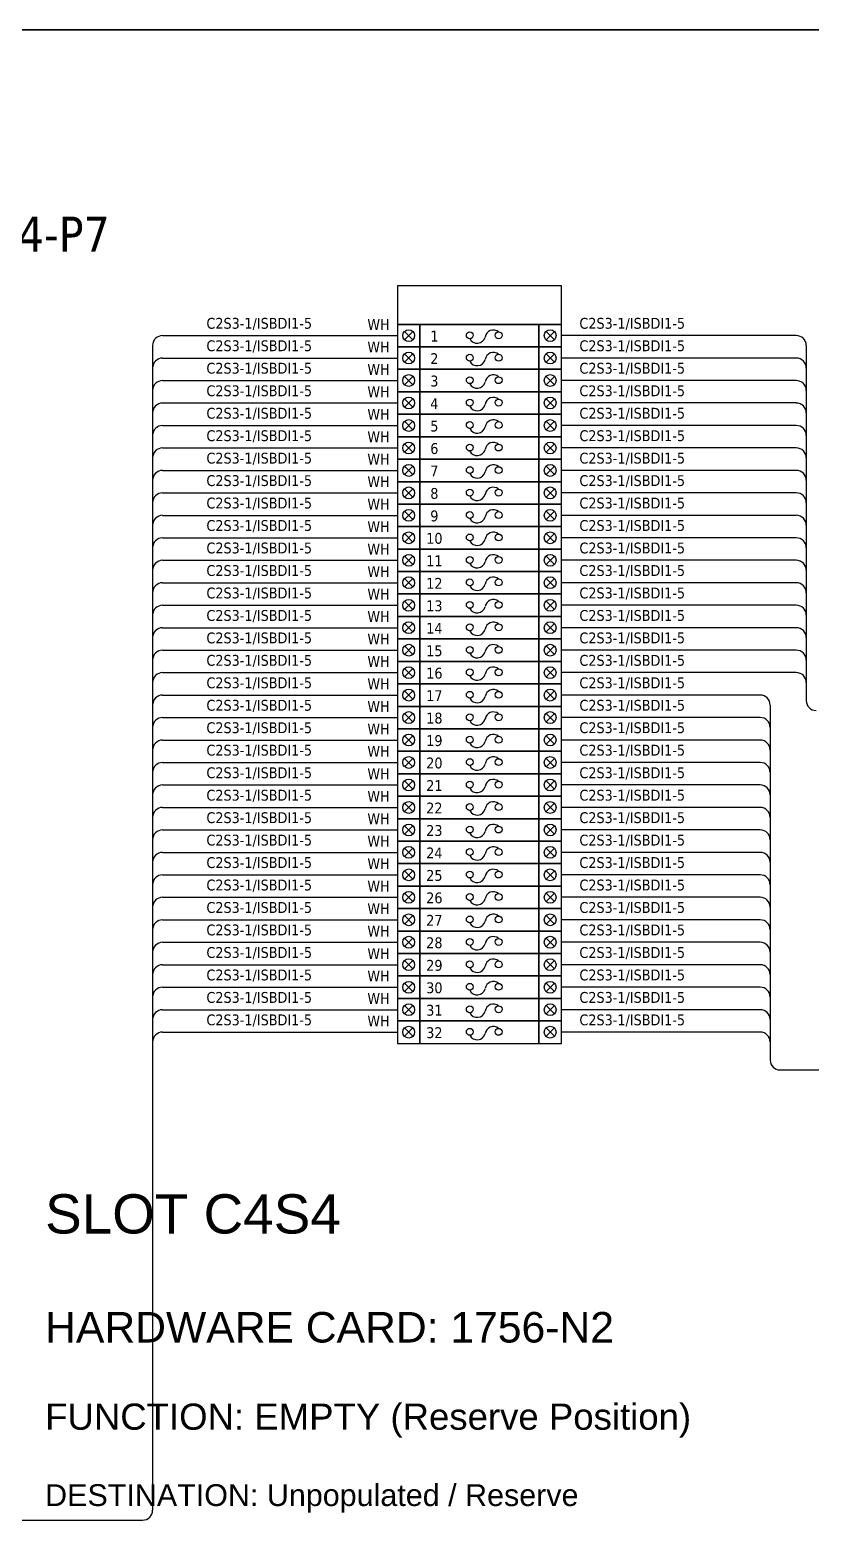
# Model space of a CAD drawing. Header units: millimetres. Extents: x 0 to 66793, y 0 to 2820.
# Drawn here: x 30639 to 31356, y 1337 to 2704 of the extents above; entities that cross this region are included whole.
import ezdxf
from ezdxf.enums import TextEntityAlignment as Align

# ---------------------------------------------------------------- set-up
doc = ezdxf.new("R2010")
doc.units = ezdxf.units.MM
doc.layers.add('HELPPOINT', color=7, linetype='Continuous')
doc.layers.add('IE-WIRE', color=7, linetype='Continuous', lineweight=25)
doc.layers.add('power', color=7, linetype='Continuous', lineweight=25)
doc.styles.get("Standard").update_dxf_attribs({"font": 'arial.ttf'})
doc.styles.add('Tahoma', font='')
doc.styles.get('Tahoma').set_extended_font_data('Tahoma')

msp = doc.modelspace()

# ---------------------------------------------------------------- linework, layer by layer
at = {"color": 1, "ltscale": 25.4}
for p, q in [((30990.3, 2427.5), (30982.7, 2419.9)), ((30982.7, 2427.5), (30990.3, 2419.9)), ((31112.4, 2427.5), (31120.1, 2419.9)), ((31120.1, 2427.5), (31112.4, 2419.9)), ((30990.3, 2406.9), (30982.7, 2399.2)), ((30982.7, 2406.9), (30990.3, 2399.2)), ((31112.4, 2406.9), (31120.1, 2399.2)), ((31120.1, 2406.9), (31112.4, 2399.2)), ((30990.3, 2386.3), (30982.7, 2378.6)), ((30982.7, 2386.3), (30990.3, 2378.6)), ((31112.4, 2386.3), (31120.1, 2378.6)), ((31120.1, 2386.3), (31112.4, 2378.6)), ((30990.3, 2365.7), (30982.7, 2358)), ((30982.7, 2365.7), (30990.3, 2358)), ((31112.4, 2365.7), (31120.1, 2358)), ((31120.1, 2365.7), (31112.4, 2358)), ((30990.3, 2345.1), (30982.7, 2337.4)), ((30982.7, 2345.1), (30990.3, 2337.4)), ((31112.4, 2345.1), (31120.1, 2337.4)), ((31120.1, 2345.1), (31112.4, 2337.4)), ((30990.3, 2324.5), (30982.7, 2316.8)), ((30982.7, 2324.5), (30990.3, 2316.8)), ((31112.4, 2324.5), (31120.1, 2316.8)), ((31120.1, 2324.5), (31112.4, 2316.8)), ((30990.3, 2303.9), (30982.7, 2296.2)), ((30982.7, 2303.9), (30990.3, 2296.2)), ((31112.4, 2303.9), (31120.1, 2296.2)), ((31120.1, 2303.9), (31112.4, 2296.2)), ((30990.3, 2283.2), (30982.7, 2275.6)), ((30982.7, 2283.2), (30990.3, 2275.6)), ((31112.4, 2283.2), (31120.1, 2275.6)), ((31120.1, 2283.2), (31112.4, 2275.6)), ((30990.3, 2262.6), (30982.7, 2255)), ((30982.7, 2262.6), (30990.3, 2255)), ((31112.4, 2262.6), (31120.1, 2255)), ((31120.1, 2262.6), (31112.4, 2255)), ((30990.3, 2242), (30982.7, 2234.3)), ((30982.7, 2242), (30990.3, 2234.3)), ((31112.4, 2242), (31120.1, 2234.3)), ((31120.1, 2242), (31112.4, 2234.3)), ((30990.3, 2221.4), (30982.7, 2213.7)), ((30982.7, 2221.4), (30990.3, 2213.7)), ((31112.4, 2221.4), (31120.1, 2213.7)), ((31120.1, 2221.4), (31112.4, 2213.7)), ((30990.3, 2200.8), (30982.7, 2193.1)), ((30982.7, 2200.8), (30990.3, 2193.1)), ((31112.4, 2200.8), (31120.1, 2193.1)), ((31120.1, 2200.8), (31112.4, 2193.1)), ((30990.3, 2180.2), (30982.7, 2172.5)), ((30982.7, 2180.2), (30990.3, 2172.5)), ((31112.4, 2180.2), (31120.1, 2172.5)), ((31120.1, 2180.2), (31112.4, 2172.5)), ((30990.3, 2159.6), (30982.7, 2151.9)), ((30982.7, 2159.6), (30990.3, 2151.9)), ((31112.4, 2159.6), (31120.1, 2151.9)), ((31120.1, 2159.6), (31112.4, 2151.9)), ((30990.3, 2139), (30982.7, 2131.3)), ((30982.7, 2139), (30990.3, 2131.3)), ((31112.4, 2139), (31120.1, 2131.3)), ((31120.1, 2139), (31112.4, 2131.3)), ((30990.3, 2118.3), (30982.7, 2110.7)), ((30982.7, 2118.3), (30990.3, 2110.7)), ((31112.4, 2118.3), (31120.1, 2110.7)), ((31120.1, 2118.3), (31112.4, 2110.7)), ((30990.3, 2097.7), (30982.7, 2090.1)), ((30982.7, 2097.7), (30990.3, 2090.1)), ((31112.4, 2097.7), (31120.1, 2090.1)), ((31120.1, 2097.7), (31112.4, 2090.1)), ((30990.3, 2077.1), (30982.7, 2069.5)), ((30982.7, 2077.1), (30990.3, 2069.5)), ((31112.4, 2077.1), (31120.1, 2069.5)), ((31120.1, 2077.1), (31112.4, 2069.5)), ((30990.3, 2056.5), (30982.7, 2048.8)), ((30982.7, 2056.5), (30990.3, 2048.8)), ((31112.4, 2056.5), (31120.1, 2048.8)), ((31120.1, 2056.5), (31112.4, 2048.8)), ((30990.3, 2035.9), (30982.7, 2028.2)), ((30982.7, 2035.9), (30990.3, 2028.2)), ((31112.4, 2035.9), (31120.1, 2028.2)), ((31120.1, 2035.9), (31112.4, 2028.2)), ((30990.3, 2015.3), (30982.7, 2007.6)), ((30982.7, 2015.3), (30990.3, 2007.6)), ((31112.4, 2015.3), (31120.1, 2007.6)), ((31120.1, 2015.3), (31112.4, 2007.6)), ((30990.3, 1994.7), (30982.7, 1987)), ((30982.7, 1994.7), (30990.3, 1987)), ((31112.4, 1994.7), (31120.1, 1987)), ((31120.1, 1994.7), (31112.4, 1987)), ((30990.3, 1974.1), (30982.7, 1966.4)), ((30982.7, 1974.1), (30990.3, 1966.4)), ((31112.4, 1974.1), (31120.1, 1966.4)), ((31120.1, 1974.1), (31112.4, 1966.4)), ((30990.3, 1953.5), (30982.7, 1945.8)), ((30982.7, 1953.5), (30990.3, 1945.8)), ((31112.4, 1953.5), (31120.1, 1945.8)), ((31120.1, 1953.5), (31112.4, 1945.8)), ((30990.3, 1932.8), (30982.7, 1925.2)), ((30982.7, 1932.8), (30990.3, 1925.2)), ((31112.4, 1932.8), (31120.1, 1925.2)), ((31120.1, 1932.8), (31112.4, 1925.2)), ((30990.3, 1912.2), (30982.7, 1904.6)), ((30982.7, 1912.2), (30990.3, 1904.6)), ((31112.4, 1912.2), (31120.1, 1904.6)), ((31120.1, 1912.2), (31112.4, 1904.6)), ((30990.3, 1891.6), (30982.7, 1883.9)), ((30982.7, 1891.6), (30990.3, 1883.9)), ((31112.4, 1891.6), (31120.1, 1883.9)), ((31120.1, 1891.6), (31112.4, 1883.9)), ((30990.3, 1871), (30982.7, 1863.3)), ((30982.7, 1871), (30990.3, 1863.3)), ((31112.4, 1871), (31120.1, 1863.3)), ((31120.1, 1871), (31112.4, 1863.3)), ((30990.3, 1850.4), (30982.7, 1842.7)), ((30982.7, 1850.4), (30990.3, 1842.7)), ((31112.4, 1850.4), (31120.1, 1842.7)), ((31120.1, 1850.4), (31112.4, 1842.7)), ((30990.3, 1829.8), (30982.7, 1822.1)), ((30982.7, 1829.8), (30990.3, 1822.1)), ((31112.4, 1829.8), (31120.1, 1822.1)), ((31120.1, 1829.8), (31112.4, 1822.1)), ((30990.3, 1809.2), (30982.7, 1801.5)), ((30982.7, 1809.2), (30990.3, 1801.5)), ((31112.4, 1809.2), (31120.1, 1801.5)), ((31120.1, 1809.2), (31112.4, 1801.5)), ((30990.3, 1788.6), (30982.7, 1780.9)), ((30982.7, 1788.6), (30990.3, 1780.9)), ((31112.4, 1788.6), (31120.1, 1780.9)), ((31120.1, 1788.6), (31112.4, 1780.9))]:
    msp.add_line(p, q, dxfattribs=at)
at = {"color": 4, "ltscale": 25.4}
msp.add_lwpolyline([(30976.2, 2434), (31126.5, 2434), (31126.5, 2469.2), (30976.2, 2469.2)], close=True, dxfattribs=at)
at = {"color": 1, "ltscale": 25.4}
for points in [[(30976.2, 2413.4), (30996.8, 2413.4), (30996.8, 2434), (30976.2, 2434)], [(30996.8, 2413.4), (31105.9, 2413.4), (31105.9, 2434), (30996.8, 2434)], [(31105.9, 2413.4), (31126.5, 2413.4), (31126.5, 2434), (31105.9, 2434)], [(30976.2, 2392.8), (30996.8, 2392.8), (30996.8, 2413.4), (30976.2, 2413.4)], [(30996.8, 2392.8), (31105.9, 2392.8), (31105.9, 2413.4), (30996.8, 2413.4)], [(31105.9, 2392.8), (31126.5, 2392.8), (31126.5, 2413.4), (31105.9, 2413.4)], [(30976.2, 2372.2), (30996.8, 2372.2), (30996.8, 2392.8), (30976.2, 2392.8)], [(30996.8, 2372.2), (31105.9, 2372.2), (31105.9, 2392.8), (30996.8, 2392.8)], [(31105.9, 2372.2), (31126.5, 2372.2), (31126.5, 2392.8), (31105.9, 2392.8)], [(30976.2, 2351.5), (30996.8, 2351.5), (30996.8, 2372.2), (30976.2, 2372.2)], [(30996.8, 2351.5), (31105.9, 2351.5), (31105.9, 2372.2), (30996.8, 2372.2)], [(31105.9, 2351.5), (31126.5, 2351.5), (31126.5, 2372.2), (31105.9, 2372.2)], [(30976.2, 2330.9), (30996.8, 2330.9), (30996.8, 2351.5), (30976.2, 2351.5)], [(30996.8, 2330.9), (31105.9, 2330.9), (31105.9, 2351.5), (30996.8, 2351.5)], [(31105.9, 2330.9), (31126.5, 2330.9), (31126.5, 2351.5), (31105.9, 2351.5)], [(30976.2, 2310.3), (30996.8, 2310.3), (30996.8, 2330.9), (30976.2, 2330.9)], [(30996.8, 2310.3), (31105.9, 2310.3), (31105.9, 2330.9), (30996.8, 2330.9)], [(31105.9, 2310.3), (31126.5, 2310.3), (31126.5, 2330.9), (31105.9, 2330.9)], [(30976.2, 2289.7), (30996.8, 2289.7), (30996.8, 2310.3), (30976.2, 2310.3)], [(30996.8, 2289.7), (31105.9, 2289.7), (31105.9, 2310.3), (30996.8, 2310.3)], [(31105.9, 2289.7), (31126.5, 2289.7), (31126.5, 2310.3), (31105.9, 2310.3)], [(30976.2, 2269.1), (30996.8, 2269.1), (30996.8, 2289.7), (30976.2, 2289.7)], [(30996.8, 2269.1), (31105.9, 2269.1), (31105.9, 2289.7), (30996.8, 2289.7)], [(31105.9, 2269.1), (31126.5, 2269.1), (31126.5, 2289.7), (31105.9, 2289.7)], [(30976.2, 2248.5), (30996.8, 2248.5), (30996.8, 2269.1), (30976.2, 2269.1)], [(30996.8, 2248.5), (31105.9, 2248.5), (31105.9, 2269.1), (30996.8, 2269.1)], [(31105.9, 2248.5), (31126.5, 2248.5), (31126.5, 2269.1), (31105.9, 2269.1)], [(30976.2, 2227.9), (30996.8, 2227.9), (30996.8, 2248.5), (30976.2, 2248.5)], [(30996.8, 2227.9), (31105.9, 2227.9), (31105.9, 2248.5), (30996.8, 2248.5)], [(31105.9, 2227.9), (31126.5, 2227.9), (31126.5, 2248.5), (31105.9, 2248.5)], [(30976.2, 2207.3), (30996.8, 2207.3), (30996.8, 2227.9), (30976.2, 2227.9)], [(30996.8, 2207.3), (31105.9, 2207.3), (31105.9, 2227.9), (30996.8, 2227.9)], [(31105.9, 2207.3), (31126.5, 2207.3), (31126.5, 2227.9), (31105.9, 2227.9)], [(30976.2, 2186.7), (30996.8, 2186.7), (30996.8, 2207.3), (30976.2, 2207.3)], [(30996.8, 2186.7), (31105.9, 2186.7), (31105.9, 2207.3), (30996.8, 2207.3)], [(31105.9, 2186.7), (31126.5, 2186.7), (31126.5, 2207.3), (31105.9, 2207.3)], [(30976.2, 2166), (30996.8, 2166), (30996.8, 2186.7), (30976.2, 2186.7)], [(30996.8, 2166), (31105.9, 2166), (31105.9, 2186.7), (30996.8, 2186.7)], [(31105.9, 2166), (31126.5, 2166), (31126.5, 2186.7), (31105.9, 2186.7)], [(30976.2, 2145.4), (30996.8, 2145.4), (30996.8, 2166), (30976.2, 2166)], [(30996.8, 2145.4), (31105.9, 2145.4), (31105.9, 2166), (30996.8, 2166)], [(31105.9, 2145.4), (31126.5, 2145.4), (31126.5, 2166), (31105.9, 2166)], [(30976.2, 2124.8), (30996.8, 2124.8), (30996.8, 2145.4), (30976.2, 2145.4)], [(30996.8, 2124.8), (31105.9, 2124.8), (31105.9, 2145.4), (30996.8, 2145.4)], [(31105.9, 2124.8), (31126.5, 2124.8), (31126.5, 2145.4), (31105.9, 2145.4)], [(30976.2, 2104.2), (30996.8, 2104.2), (30996.8, 2124.8), (30976.2, 2124.8)], [(30996.8, 2104.2), (31105.9, 2104.2), (31105.9, 2124.8), (30996.8, 2124.8)], [(31105.9, 2104.2), (31126.5, 2104.2), (31126.5, 2124.8), (31105.9, 2124.8)], [(30976.2, 2083.6), (30996.8, 2083.6), (30996.8, 2104.2), (30976.2, 2104.2)], [(30996.8, 2083.6), (31105.9, 2083.6), (31105.9, 2104.2), (30996.8, 2104.2)], [(31105.9, 2083.6), (31126.5, 2083.6), (31126.5, 2104.2), (31105.9, 2104.2)], [(30976.2, 2063), (30996.8, 2063), (30996.8, 2083.6), (30976.2, 2083.6)], [(30996.8, 2063), (31105.9, 2063), (31105.9, 2083.6), (30996.8, 2083.6)], [(31105.9, 2063), (31126.5, 2063), (31126.5, 2083.6), (31105.9, 2083.6)], [(30976.2, 2042.4), (30996.8, 2042.4), (30996.8, 2063), (30976.2, 2063)], [(30996.8, 2042.4), (31105.9, 2042.4), (31105.9, 2063), (30996.8, 2063)], [(31105.9, 2042.4), (31126.5, 2042.4), (31126.5, 2063), (31105.9, 2063)], [(30976.2, 2021.8), (30996.8, 2021.8), (30996.8, 2042.4), (30976.2, 2042.4)], [(30996.8, 2021.8), (31105.9, 2021.8), (31105.9, 2042.4), (30996.8, 2042.4)], [(31105.9, 2021.8), (31126.5, 2021.8), (31126.5, 2042.4), (31105.9, 2042.4)], [(30976.2, 2001.1), (30996.8, 2001.1), (30996.8, 2021.8), (30976.2, 2021.8)], [(30996.8, 2001.1), (31105.9, 2001.1), (31105.9, 2021.8), (30996.8, 2021.8)], [(31105.9, 2001.1), (31126.5, 2001.1), (31126.5, 2021.8), (31105.9, 2021.8)], [(30976.2, 1980.5), (30996.8, 1980.5), (30996.8, 2001.1), (30976.2, 2001.1)], [(30996.8, 1980.5), (31105.9, 1980.5), (31105.9, 2001.1), (30996.8, 2001.1)], [(31105.9, 1980.5), (31126.5, 1980.5), (31126.5, 2001.1), (31105.9, 2001.1)], [(30976.2, 1959.9), (30996.8, 1959.9), (30996.8, 1980.5), (30976.2, 1980.5)], [(30996.8, 1959.9), (31105.9, 1959.9), (31105.9, 1980.5), (30996.8, 1980.5)], [(31105.9, 1959.9), (31126.5, 1959.9), (31126.5, 1980.5), (31105.9, 1980.5)], [(30976.2, 1939.3), (30996.8, 1939.3), (30996.8, 1959.9), (30976.2, 1959.9)], [(30996.8, 1939.3), (31105.9, 1939.3), (31105.9, 1959.9), (30996.8, 1959.9)], [(31105.9, 1939.3), (31126.5, 1939.3), (31126.5, 1959.9), (31105.9, 1959.9)], [(30976.2, 1918.7), (30996.8, 1918.7), (30996.8, 1939.3), (30976.2, 1939.3)], [(30996.8, 1918.7), (31105.9, 1918.7), (31105.9, 1939.3), (30996.8, 1939.3)], [(31105.9, 1918.7), (31126.5, 1918.7), (31126.5, 1939.3), (31105.9, 1939.3)], [(30976.2, 1898.1), (30996.8, 1898.1), (30996.8, 1918.7), (30976.2, 1918.7)], [(30996.8, 1898.1), (31105.9, 1898.1), (31105.9, 1918.7), (30996.8, 1918.7)], [(31105.9, 1898.1), (31126.5, 1898.1), (31126.5, 1918.7), (31105.9, 1918.7)], [(30976.2, 1877.5), (30996.8, 1877.5), (30996.8, 1898.1), (30976.2, 1898.1)], [(30996.8, 1877.5), (31105.9, 1877.5), (31105.9, 1898.1), (30996.8, 1898.1)], [(31105.9, 1877.5), (31126.5, 1877.5), (31126.5, 1898.1), (31105.9, 1898.1)], [(30976.2, 1856.9), (30996.8, 1856.9), (30996.8, 1877.5), (30976.2, 1877.5)], [(30996.8, 1856.9), (31105.9, 1856.9), (31105.9, 1877.5), (30996.8, 1877.5)], [(31105.9, 1856.9), (31126.5, 1856.9), (31126.5, 1877.5), (31105.9, 1877.5)], [(30976.2, 1836.3), (30996.8, 1836.3), (30996.8, 1856.9), (30976.2, 1856.9)], [(30996.8, 1836.3), (31105.9, 1836.3), (31105.9, 1856.9), (30996.8, 1856.9)], [(31105.9, 1836.3), (31126.5, 1836.3), (31126.5, 1856.9), (31105.9, 1856.9)], [(30976.2, 1815.6), (30996.8, 1815.6), (30996.8, 1836.3), (30976.2, 1836.3)], [(30996.8, 1815.6), (31105.9, 1815.6), (31105.9, 1836.3), (30996.8, 1836.3)], [(31105.9, 1815.6), (31126.5, 1815.6), (31126.5, 1836.3), (31105.9, 1836.3)], [(30976.2, 1795), (30996.8, 1795), (30996.8, 1815.6), (30976.2, 1815.6)], [(30996.8, 1795), (31105.9, 1795), (31105.9, 1815.6), (30996.8, 1815.6)], [(31105.9, 1795), (31126.5, 1795), (31126.5, 1815.6), (31105.9, 1815.6)], [(30976.2, 1774.4), (30996.8, 1774.4), (30996.8, 1795), (30976.2, 1795)], [(30996.8, 1774.4), (31105.9, 1774.4), (31105.9, 1795), (30996.8, 1795)], [(31105.9, 1774.4), (31126.5, 1774.4), (31126.5, 1795), (31105.9, 1795)]]:
    msp.add_lwpolyline(points, close=True, dxfattribs=at)
for centre in [(30986.5, 2423.7), (31116.2, 2423.7), (30986.5, 2403.1), (31116.2, 2403.1), (30986.5, 2382.5), (31116.2, 2382.5), (30986.5, 2361.9), (31116.2, 2361.9), (30986.5, 2341.2), (31116.2, 2341.2), (30986.5, 2320.6), (31116.2, 2320.6), (30986.5, 2300), (31116.2, 2300), (30986.5, 2279.4), (31116.2, 2279.4), (30986.5, 2258.8), (31116.2, 2258.8), (30986.5, 2238.2), (31116.2, 2238.2), (30986.5, 2217.6), (31116.2, 2217.6), (30986.5, 2197), (31116.2, 2197), (30986.5, 2176.3), (31116.2, 2176.3), (30986.5, 2155.7), (31116.2, 2155.7), (30986.5, 2135.1), (31116.2, 2135.1), (30986.5, 2114.5), (31116.2, 2114.5), (30986.5, 2093.9), (31116.2, 2093.9), (30986.5, 2073.3), (31116.2, 2073.3), (30986.5, 2052.7), (31116.2, 2052.7), (30986.5, 2032.1), (31116.2, 2032.1), (30986.5, 2011.5), (31116.2, 2011.5), (30986.5, 1990.8), (31116.2, 1990.8), (30986.5, 1970.2), (31116.2, 1970.2), (30986.5, 1949.6), (31116.2, 1949.6), (30986.5, 1929), (31116.2, 1929), (30986.5, 1908.4), (31116.2, 1908.4), (30986.5, 1887.8), (31116.2, 1887.8), (30986.5, 1867.2), (31116.2, 1867.2), (30986.5, 1846.6), (31116.2, 1846.6), (30986.5, 1825.9), (31116.2, 1825.9), (30986.5, 1805.3), (31116.2, 1805.3), (30986.5, 1784.7), (31116.2, 1784.7)]:
    msp.add_circle(centre, 5.42, dxfattribs=at)
at = {"layer": 'HELPPOINT', "color": 4, "lineweight": 35}
msp.add_line((29353.1, 2704.2), (33246.4, 2704.2), dxfattribs=at)
msp.add_line((29353.1, 2704.2), (33246.4, 2704.2), dxfattribs=at)
at = {"layer": 'IE-WIRE', "color": 4, "ltscale": 25.4}
for p, q in [((30760.8, 2423.7), (30976.2, 2423.7)), ((31341.9, 2423.7), (31126.5, 2423.7)), ((30751.7, 2414.6), (30751.7, 1346.2)), ((31351, 2414.6), (31351, 2088.8)), ((30760.8, 2403.1), (30976.2, 2403.1)), ((31341.9, 2403.1), (31126.5, 2403.1)), ((30760.8, 2382.5), (30976.2, 2382.5)), ((31341.9, 2382.5), (31126.5, 2382.5)), ((30760.8, 2361.9), (30976.2, 2361.9)), ((31341.9, 2361.9), (31126.5, 2361.9)), ((30760.8, 2341.2), (30976.2, 2341.2)), ((31341.9, 2341.2), (31126.5, 2341.2)), ((30760.8, 2320.6), (30976.2, 2320.6)), ((31341.9, 2320.6), (31126.5, 2320.6)), ((30760.8, 2300), (30976.2, 2300)), ((31341.9, 2300), (31126.5, 2300)), ((30760.8, 2279.4), (30976.2, 2279.4)), ((31341.9, 2279.4), (31126.5, 2279.4)), ((30760.8, 2258.8), (30976.2, 2258.8)), ((31341.9, 2258.8), (31126.5, 2258.8)), ((30760.8, 2238.2), (30976.2, 2238.2)), ((31341.9, 2238.2), (31126.5, 2238.2)), ((30760.8, 2217.6), (30976.2, 2217.6)), ((31341.9, 2217.6), (31126.5, 2217.6)), ((30760.8, 2197), (30976.2, 2197)), ((31341.9, 2197), (31126.5, 2197)), ((30760.8, 2176.3), (30976.2, 2176.3)), ((31341.9, 2176.3), (31126.5, 2176.3)), ((30760.8, 2155.7), (30976.2, 2155.7)), ((31341.9, 2155.7), (31126.5, 2155.7)), ((30760.8, 2135.1), (30976.2, 2135.1)), ((31341.9, 2135.1), (31126.5, 2135.1)), ((30760.8, 2114.5), (30976.2, 2114.5)), ((31341.9, 2114.5), (31126.5, 2114.5)), ((30760.8, 2093.9), (30976.2, 2093.9)), ((31308.8, 2093.9), (31126.5, 2093.9)), ((31317.9, 2084.8), (31317.9, 1759)), ((30760.8, 2073.3), (30976.2, 2073.3)), ((31308.8, 2073.3), (31126.5, 2073.3)), ((30760.8, 2052.7), (30976.2, 2052.7)), ((31308.8, 2052.7), (31126.5, 2052.7)), ((30760.8, 2032.1), (30976.2, 2032.1)), ((31308.8, 2032.1), (31126.5, 2032.1)), ((30760.8, 2011.5), (30976.2, 2011.5)), ((31308.8, 2011.5), (31126.5, 2011.5)), ((30760.8, 1990.8), (30976.2, 1990.8)), ((31308.8, 1990.8), (31126.5, 1990.8)), ((30760.8, 1970.2), (30976.2, 1970.2)), ((31308.8, 1970.2), (31126.5, 1970.2)), ((30760.8, 1949.6), (30976.2, 1949.6)), ((31308.8, 1949.6), (31126.5, 1949.6)), ((30760.8, 1929), (30976.2, 1929)), ((31308.8, 1929), (31126.5, 1929)), ((30760.8, 1908.4), (30976.2, 1908.4)), ((31308.8, 1908.4), (31126.5, 1908.4)), ((30760.8, 1887.8), (30976.2, 1887.8)), ((31308.8, 1887.8), (31126.5, 1887.8)), ((30760.8, 1867.2), (30976.2, 1867.2)), ((31308.8, 1867.2), (31126.5, 1867.2)), ((30760.8, 1846.6), (30976.2, 1846.6)), ((31308.8, 1846.6), (31126.5, 1846.6)), ((30760.8, 1825.9), (30976.2, 1825.9)), ((31308.8, 1825.9), (31126.5, 1825.9)), ((30760.8, 1805.3), (30976.2, 1805.3)), ((31308.8, 1805.3), (31126.5, 1805.3)), ((30760.8, 1784.7), (30976.2, 1784.7)), ((31308.8, 1784.7), (31126.5, 1784.7))]:
    msp.add_line(p, q, dxfattribs=at)
at = {"layer": 'IE-WIRE', "color": 4}
for p, q in [((31326.9, 1750.1), (31592.7, 1750.1)), ((29701.2, 1337), (30742.5, 1337))]:
    msp.add_line(p, q, dxfattribs=at)
at = {"layer": 'IE-WIRE', "color": 4, "ltscale": 25.4}
for centre, start, end in [((30760.8, 2414.6), 90, 180), ((31341.9, 2414.6), 0, 90), ((30760.8, 2393.9), 90, 180), ((31341.9, 2393.9), 0, 90), ((30760.8, 2373.3), 90, 180), ((31341.9, 2373.3), 0, 90), ((30760.8, 2352.7), 90, 180), ((31341.9, 2352.7), 0, 90), ((30760.8, 2332.1), 90, 180), ((31341.9, 2332.1), 0, 90), ((30760.8, 2311.5), 90, 180), ((31341.9, 2311.5), 0, 90), ((30760.8, 2290.9), 90, 180), ((31341.9, 2290.9), 0, 90), ((30760.8, 2270.3), 90, 180), ((31341.9, 2270.3), 0, 90), ((30760.8, 2249.7), 90, 180), ((31341.9, 2249.7), 0, 90), ((30760.8, 2229), 90, 180), ((31341.9, 2229), 0, 90), ((30760.8, 2208.4), 90, 180), ((31341.9, 2208.4), 0, 90), ((30760.8, 2187.8), 90, 180), ((31341.9, 2187.8), 0, 90), ((30760.8, 2167.2), 90, 180), ((31341.9, 2167.2), 0, 90), ((30760.8, 2146.6), 90, 180), ((31341.9, 2146.6), 0, 90), ((30760.8, 2126), 90, 180), ((31341.9, 2126), 0, 90), ((30760.8, 2105.4), 90, 180), ((31341.9, 2105.4), 0, 90), ((30760.8, 2084.8), 90, 180), ((31308.8, 2084.8), 0, 90), ((30760.8, 2064.2), 90, 180), ((31308.8, 2064.2), 0, 90), ((30760.8, 2043.5), 90, 180), ((31308.8, 2043.5), 0, 90), ((30760.8, 2022.9), 90, 180), ((31308.8, 2022.9), 0, 90), ((30760.8, 2002.3), 90, 180), ((31308.8, 2002.3), 0, 90), ((30760.8, 1981.7), 90, 180), ((31308.8, 1981.7), 0, 90), ((30760.8, 1961.1), 90, 180), ((31308.8, 1961.1), 0, 90), ((30760.8, 1940.5), 90, 180), ((31308.8, 1940.5), 0, 90), ((30760.8, 1919.9), 90, 180), ((31308.8, 1919.9), 0, 90), ((30760.8, 1899.3), 90, 180), ((31308.8, 1899.3), 0, 90), ((30760.8, 1878.6), 90, 180), ((31308.8, 1878.6), 0, 90), ((30760.8, 1858), 90, 180), ((31308.8, 1858), 0, 90), ((30760.8, 1837.4), 90, 180), ((31308.8, 1837.4), 0, 90), ((30760.8, 1816.8), 90, 180), ((31308.8, 1816.8), 0, 90), ((30760.8, 1796.2), 90, 180), ((31308.8, 1796.2), 0, 90), ((30760.8, 1775.6), 90, 180), ((31308.8, 1775.6), 0, 90)]:
    msp.add_arc(centre, 9.14, start, end, dxfattribs=at)
at = {"layer": 'IE-WIRE', "color": 4}
for centre, radius, start, end in [((31360, 2088.8), 8.96, 180, 270), ((31326.9, 1759), 8.96, 180, 270), ((30742.5, 1346.2), 9.14, 270, 0)]:
    msp.add_arc(centre, radius, start, end, dxfattribs=at)
at = {"layer": 'power', "color": 1, "ltscale": 25.4}
for centre in [(31042.5, 2424), (31068.9, 2424), (31042.5, 2403.4), (31068.9, 2403.4), (31042.5, 2382.8), (31068.9, 2382.8), (31042.5, 2362.2), (31068.9, 2362.2), (31042.5, 2341.6), (31068.9, 2341.6), (31042.5, 2321), (31068.9, 2321), (31042.5, 2300.3), (31068.9, 2300.3), (31042.5, 2279.7), (31068.9, 2279.7), (31042.5, 2259.1), (31068.9, 2259.1), (31042.5, 2238.5), (31068.9, 2238.5), (31042.5, 2217.9), (31068.9, 2217.9), (31042.5, 2197.3), (31068.9, 2197.3), (31042.5, 2176.7), (31068.9, 2176.7), (31042.5, 2156.1), (31068.9, 2156.1), (31042.5, 2135.4), (31068.9, 2135.4), (31042.5, 2114.8), (31068.9, 2114.8), (31042.5, 2094.2), (31068.9, 2094.2), (31042.5, 2073.6), (31068.9, 2073.6), (31042.5, 2053), (31068.9, 2053), (31042.5, 2032.4), (31068.9, 2032.4), (31042.5, 2011.8), (31068.9, 2011.8), (31042.5, 1991.2), (31068.9, 1991.2), (31042.5, 1970.6), (31068.9, 1970.6), (31042.5, 1949.9), (31068.9, 1949.9), (31042.5, 1929.3), (31068.9, 1929.3), (31042.5, 1908.7), (31068.9, 1908.7), (31042.5, 1888.1), (31068.9, 1888.1), (31042.5, 1867.5), (31068.9, 1867.5), (31042.5, 1846.9), (31068.9, 1846.9), (31042.5, 1826.3), (31068.9, 1826.3), (31042.5, 1805.7), (31068.9, 1805.7), (31042.5, 1785), (31068.9, 1785)]:
    msp.add_circle(centre, 3.16, dxfattribs=at)
for centre, radius, start, end in [((31049.2, 2424.2), 7.52, 206.1634, 346.0383), ((31064.1, 2421.2), 7.66, 51.1309, 171.3254), ((31064.1, 2400.6), 7.66, 51.1309, 171.3254), ((31049.2, 2403.6), 7.52, 206.1634, 346.0383), ((31049.2, 2382.9), 7.52, 206.1634, 346.0383), ((31064.1, 2380), 7.66, 51.1309, 171.3254), ((31064.1, 2359.4), 7.66, 51.1309, 171.3254), ((31049.2, 2362.3), 7.52, 206.1634, 346.0383), ((31049.2, 2341.7), 7.52, 206.1634, 346.0383), ((31064.1, 2338.8), 7.66, 51.1309, 171.3254), ((31064.1, 2318.1), 7.66, 51.1309, 171.3254), ((31049.2, 2321.1), 7.52, 206.1634, 346.0383), ((31049.2, 2300.5), 7.52, 206.1634, 346.0383), ((31064.1, 2297.5), 7.66, 51.1309, 171.3254), ((31064.1, 2276.9), 7.66, 51.1309, 171.3254), ((31049.2, 2279.9), 7.52, 206.1634, 346.0383), ((31049.2, 2259.3), 7.52, 206.1634, 346.0383), ((31064.1, 2256.3), 7.66, 51.1309, 171.3254), ((31064.1, 2235.7), 7.66, 51.1309, 171.3254), ((31049.2, 2238.7), 7.52, 206.1634, 346.0383), ((31049.2, 2218.1), 7.52, 206.1634, 346.0383), ((31064.1, 2215.1), 7.66, 51.1309, 171.3254), ((31064.1, 2194.5), 7.66, 51.1309, 171.3254), ((31049.2, 2197.4), 7.52, 206.1634, 346.0383), ((31049.2, 2176.8), 7.52, 206.1634, 346.0383), ((31064.1, 2173.9), 7.66, 51.1309, 171.3254), ((31064.1, 2153.2), 7.66, 51.1309, 171.3254), ((31049.2, 2156.2), 7.52, 206.1634, 346.0383), ((31049.2, 2135.6), 7.52, 206.1634, 346.0383), ((31064.1, 2132.6), 7.66, 51.1309, 171.3254), ((31064.1, 2112), 7.66, 51.1309, 171.3254), ((31049.2, 2115), 7.52, 206.1634, 346.0383), ((31049.2, 2094.4), 7.52, 206.1634, 346.0383), ((31064.1, 2091.4), 7.66, 51.1309, 171.3254), ((31064.1, 2070.8), 7.66, 51.1309, 171.3254), ((31049.2, 2073.8), 7.52, 206.1634, 346.0383), ((31049.2, 2053.2), 7.52, 206.1634, 346.0383), ((31064.1, 2050.2), 7.66, 51.1309, 171.3254), ((31064.1, 2029.6), 7.66, 51.1309, 171.3254), ((31049.2, 2032.5), 7.52, 206.1634, 346.0383), ((31049.2, 2011.9), 7.52, 206.1634, 346.0383), ((31064.1, 2009), 7.66, 51.1309, 171.3254), ((31049.2, 1991.3), 7.52, 206.1634, 346.0383), ((31064.1, 1988.4), 7.66, 51.1309, 171.3254), ((31049.2, 1970.7), 7.52, 206.1634, 346.0383), ((31064.1, 1967.7), 7.66, 51.1309, 171.3254), ((31049.2, 1950.1), 7.52, 206.1634, 346.0383), ((31064.1, 1947.1), 7.66, 51.1309, 171.3254), ((31064.1, 1926.5), 7.66, 51.1309, 171.3254), ((31049.2, 1929.5), 7.52, 206.1634, 346.0383), ((31049.2, 1908.9), 7.52, 206.1634, 346.0383), ((31064.1, 1905.9), 7.66, 51.1309, 171.3254), ((31064.1, 1885.3), 7.66, 51.1309, 171.3254), ((31049.2, 1888.3), 7.52, 206.1634, 346.0383), ((31049.2, 1867.7), 7.52, 206.1634, 346.0383), ((31064.1, 1864.7), 7.66, 51.1309, 171.3254), ((31064.1, 1844.1), 7.66, 51.1309, 171.3254), ((31049.2, 1847), 7.52, 206.1634, 346.0383), ((31049.2, 1826.4), 7.52, 206.1634, 346.0383), ((31064.1, 1823.5), 7.66, 51.1309, 171.3254), ((31064.1, 1802.8), 7.66, 51.1309, 171.3254), ((31049.2, 1805.8), 7.52, 206.1634, 346.0383), ((31049.2, 1785.2), 7.52, 206.1634, 346.0383), ((31064.1, 1782.2), 7.66, 51.1309, 171.3254)]:
    msp.add_arc(centre, radius, start, end, dxfattribs=at)

# ---------------------------------------------------------------- texts
at = {"color": 2, "style": 'Tahoma'}
msp.add_text('=CA4+MCP-M4-P7', height=32, dxfattribs=at).set_placement((30536.5, 2516.8), align=Align.MIDDLE_CENTER)
at = {"color": 4, "style": 'Tahoma'}
for s, height, p in [('C2S3-1/ISBDI1-5', 9.949, (30801, 2430)), ('WH', 9.95, (30948.6, 2428.9)), ('C2S3-1/ISBDI1-5', 9.949, (31143, 2430)), ('C2S3-1/ISBDI1-5', 9.949, (30801, 2409.4)), ('WH', 9.95, (30948.6, 2408.3)), ('C2S3-1/ISBDI1-5', 9.949, (31143, 2409.4)), ('C2S3-1/ISBDI1-5', 9.949, (30801, 2388.8)), ('WH', 9.95, (30948.6, 2387.7)), ('C2S3-1/ISBDI1-5', 9.949, (31143, 2388.8)), ('C2S3-1/ISBDI1-5', 9.949, (30801, 2368.1)), ('WH', 9.95, (30948.6, 2367.1)), ('C2S3-1/ISBDI1-5', 9.949, (31143, 2368.1)), ('C2S3-1/ISBDI1-5', 9.949, (30801, 2347.5)), ('WH', 9.95, (30948.6, 2346.5)), ('C2S3-1/ISBDI1-5', 9.949, (31143, 2347.5)), ('C2S3-1/ISBDI1-5', 9.949, (30801, 2326.9)), ('WH', 9.95, (30948.6, 2325.9)), ('C2S3-1/ISBDI1-5', 9.949, (31143, 2326.9)), ('C2S3-1/ISBDI1-5', 9.949, (30801, 2306.3)), ('WH', 9.95, (30948.6, 2305.3)), ('C2S3-1/ISBDI1-5', 9.949, (31143, 2306.3)), ('C2S3-1/ISBDI1-5', 9.949, (30801, 2285.7)), ('WH', 9.95, (30948.6, 2284.7)), ('C2S3-1/ISBDI1-5', 9.949, (31143, 2285.7)), ('C2S3-1/ISBDI1-5', 9.949, (30801, 2265.1)), ('WH', 9.95, (30948.6, 2264.1)), ('C2S3-1/ISBDI1-5', 9.949, (31143, 2265.1)), ('C2S3-1/ISBDI1-5', 9.949, (30801, 2244.5)), ('WH', 9.95, (30948.6, 2243.4)), ('C2S3-1/ISBDI1-5', 9.949, (31143, 2244.5)), ('C2S3-1/ISBDI1-5', 9.949, (30801, 2223.9)), ('WH', 9.95, (30948.6, 2222.8)), ('C2S3-1/ISBDI1-5', 9.949, (31143, 2223.9)), ('C2S3-1/ISBDI1-5', 9.949, (30801, 2203.2)), ('WH', 9.95, (30948.6, 2202.2)), ('C2S3-1/ISBDI1-5', 9.949, (31143, 2203.2)), ('C2S3-1/ISBDI1-5', 9.949, (30801, 2182.6)), ('WH', 9.95, (30948.6, 2181.6)), ('C2S3-1/ISBDI1-5', 9.949, (31143, 2182.6)), ('C2S3-1/ISBDI1-5', 9.949, (30801, 2162)), ('WH', 9.95, (30948.6, 2161)), ('C2S3-1/ISBDI1-5', 9.949, (31143, 2162)), ('C2S3-1/ISBDI1-5', 9.949, (30801, 2141.4)), ('WH', 9.95, (30948.6, 2140.4)), ('C2S3-1/ISBDI1-5', 9.949, (31143, 2141.4)), ('C2S3-1/ISBDI1-5', 9.949, (30801, 2120.8)), ('WH', 9.95, (30948.6, 2119.8)), ('C2S3-1/ISBDI1-5', 9.949, (31143, 2120.8)), ('C2S3-1/ISBDI1-5', 9.949, (30801, 2100.2)), ('WH', 9.95, (30948.6, 2099.2)), ('C2S3-1/ISBDI1-5', 9.949, (31143, 2100.2)), ('C2S3-1/ISBDI1-5', 9.949, (30801, 2079.6)), ('WH', 9.95, (30948.6, 2078.5)), ('C2S3-1/ISBDI1-5', 9.949, (31143, 2079.6)), ('C2S3-1/ISBDI1-5', 9.949, (30801, 2059)), ('WH', 9.95, (30948.6, 2057.9)), ('C2S3-1/ISBDI1-5', 9.949, (31143, 2059)), ('C2S3-1/ISBDI1-5', 9.949, (30801, 2038.4)), ('WH', 9.95, (30948.6, 2037.3)), ('C2S3-1/ISBDI1-5', 9.949, (31143, 2038.4)), ('C2S3-1/ISBDI1-5', 9.949, (30801, 2017.7)), ('WH', 9.95, (30948.6, 2016.7)), ('C2S3-1/ISBDI1-5', 9.949, (31143, 2017.7)), ('C2S3-1/ISBDI1-5', 9.949, (30801, 1997.1)), ('WH', 9.95, (30948.6, 1996.1)), ('C2S3-1/ISBDI1-5', 9.949, (31143, 1997.1)), ('C2S3-1/ISBDI1-5', 9.949, (30801, 1976.5)), ('WH', 9.95, (30948.6, 1975.5)), ('C2S3-1/ISBDI1-5', 9.949, (31143, 1976.5)), ('C2S3-1/ISBDI1-5', 9.949, (30801, 1955.9)), ('WH', 9.95, (30948.6, 1954.9)), ('C2S3-1/ISBDI1-5', 9.949, (31143, 1955.9)), ('C2S3-1/ISBDI1-5', 9.949, (30801, 1935.3)), ('WH', 9.95, (30948.6, 1934.3)), ('C2S3-1/ISBDI1-5', 9.949, (31143, 1935.3)), ('C2S3-1/ISBDI1-5', 9.949, (30801, 1914.7)), ('WH', 9.95, (30948.6, 1913.6)), ('C2S3-1/ISBDI1-5', 9.949, (31143, 1914.7)), ('C2S3-1/ISBDI1-5', 9.949, (30801, 1894.1)), ('WH', 9.95, (30948.6, 1893)), ('C2S3-1/ISBDI1-5', 9.949, (31143, 1894.1)), ('C2S3-1/ISBDI1-5', 9.949, (30801, 1873.5)), ('WH', 9.95, (30948.6, 1872.4)), ('C2S3-1/ISBDI1-5', 9.949, (31143, 1873.5)), ('C2S3-1/ISBDI1-5', 9.949, (30801, 1852.8)), ('WH', 9.95, (30948.6, 1851.8)), ('C2S3-1/ISBDI1-5', 9.949, (31143, 1852.8)), ('C2S3-1/ISBDI1-5', 9.949, (30801, 1832.2)), ('WH', 9.95, (30948.6, 1831.2)), ('C2S3-1/ISBDI1-5', 9.949, (31143, 1832.2)), ('C2S3-1/ISBDI1-5', 9.949, (30801, 1811.6)), ('WH', 9.95, (30948.6, 1810.6)), ('C2S3-1/ISBDI1-5', 9.949, (31143, 1811.6)), ('C2S3-1/ISBDI1-5', 9.949, (30801, 1791)), ('WH', 9.95, (30948.6, 1790)), ('C2S3-1/ISBDI1-5', 9.949, (31143, 1791))]:
    msp.add_text(s, height=height, dxfattribs=at).set_placement(p)
at = {"color": 2}
msp.add_text('SLOT C4S4', height=36, dxfattribs=at).set_placement((30653.1, 1600))
at = {"color": 3}
msp.add_text('HARDWARE CARD: 1756-N2', height=28, dxfattribs=at).set_placement((30653.1, 1500))
at = {"color": 7}
msp.add_text('FUNCTION: EMPTY (Reserve Position)', height=24, dxfattribs=at).set_placement((30653.1, 1420))
at = {"color": 8}
msp.add_text('DESTINATION: Unpopulated / Reserve', height=20, dxfattribs=at).set_placement((30653.1, 1350))
at = {"layer": 'power', "color": 7, "style": 'Tahoma'}
for s, p in [('1', (31010, 2423.2)), ('2', (31010, 2402.6)), ('3', (31010, 2382)), ('4', (31010, 2361.3)), ('5', (31010, 2340.7)), ('6', (31010, 2320.1)), ('7', (31010, 2299.5)), ('8', (31010, 2278.9)), ('9', (31010, 2258.3)), ('10', (31010, 2237.7)), ('11', (31010, 2217.1)), ('12', (31010, 2196.4)), ('13', (31010, 2175.8)), ('14', (31010, 2155.2)), ('15', (31010, 2134.6)), ('16', (31010, 2114)), ('17', (31010, 2093.4)), ('18', (31010, 2072.8)), ('19', (31010, 2052.2)), ('20', (31010, 2031.6)), ('21', (31010, 2010.9)), ('22', (31010, 1990.3)), ('23', (31010, 1969.7)), ('24', (31010, 1949.1)), ('25', (31010, 1928.5)), ('26', (31010, 1907.9)), ('27', (31010, 1887.3)), ('28', (31010, 1866.7)), ('29', (31010, 1846)), ('30', (31010, 1825.4)), ('31', (31010, 1804.8)), ('32', (31010, 1784.2))]:
    msp.add_text(s, height=9.97, dxfattribs=at).set_placement(p, align=Align.MIDDLE_CENTER)

doc.saveas('drawing.dxf')
